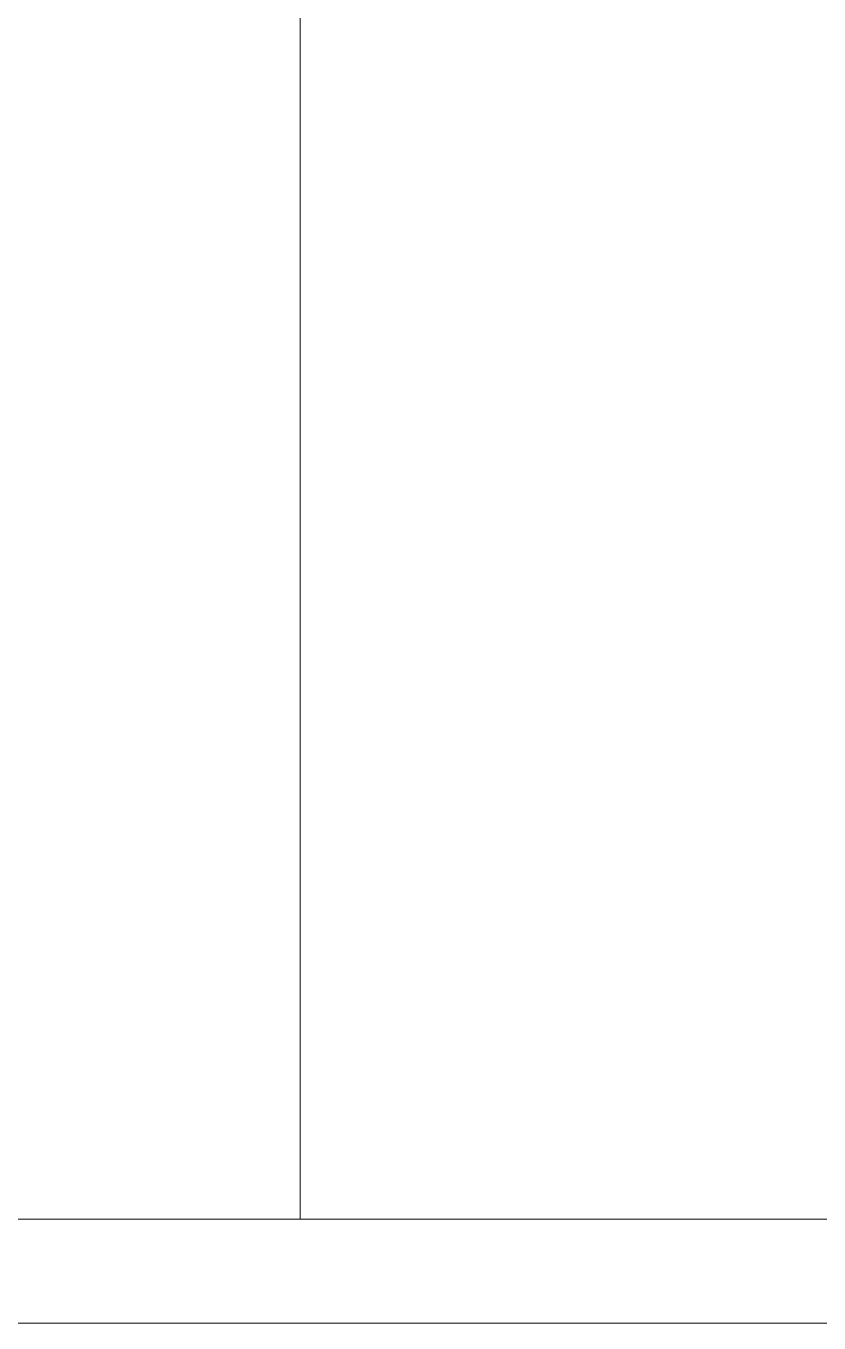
# Model space of a CAD drawing. Header units: centimetres. Extents: x -2268 to 3476, y -1681 to 1470.
# Drawn here: x 3175.5 to 3209, y -454.3 to -399.6 of the extents above; entities that cross this region are included whole.
import ezdxf

# ---------------------------------------------------------------- set-up
doc = ezdxf.new("R2010")
doc.units = ezdxf.units.CM
doc.layers.add('A-FURN_Num_Penna__252_Num_Penna__252_Num_Penna__3_Num_Penna__252_Num_Penna__252_Num_Penna__252_Num_Penna__252_Num_Penna__252_Num_Penna__252_Num_Penna__252_Num_Penna__252_Num_Penna__252_Num_Penna__252_Num_Penna__252_Num_Penna__240', color=240, linetype='Continuous', lineweight=18)
doc.layers.add('PDF22_Geometry_Num_Penna__1_Num_Penna__255_Num_Penna__255_Num_Penna__255_Num_Penna__50', color=2, linetype='Continuous', lineweight=18)

msp = doc.modelspace()

# ---------------------------------------------------------------- linework, layer by layer
at = {"layer": 'A-FURN_Num_Penna__252_Num_Penna__252_Num_Penna__3_Num_Penna__252_Num_Penna__252_Num_Penna__252_Num_Penna__252_Num_Penna__252_Num_Penna__252_Num_Penna__252_Num_Penna__252_Num_Penna__252_Num_Penna__252_Num_Penna__252_Num_Penna__240', "color": 240, "linetype": 'Continuous', "lineweight": 18}
for p, q in [((3187.0961, -337.2949), (3187.0961, -449.9463)), ((3187.0961, -449.9463), (3074.4447, -449.9463)), ((3187.0961, -449.9463), (3385.0971, -449.9463))]:
    msp.add_line(p, q, dxfattribs=at)
at = {"layer": 'PDF22_Geometry_Num_Penna__1_Num_Penna__255_Num_Penna__255_Num_Penna__255_Num_Penna__50', "color": 2, "linetype": 'Continuous', "lineweight": 18}
msp.add_line((2985.316, -454.3234), (3347.0359, -454.3234), dxfattribs=at)

doc.saveas('drawing.dxf')
